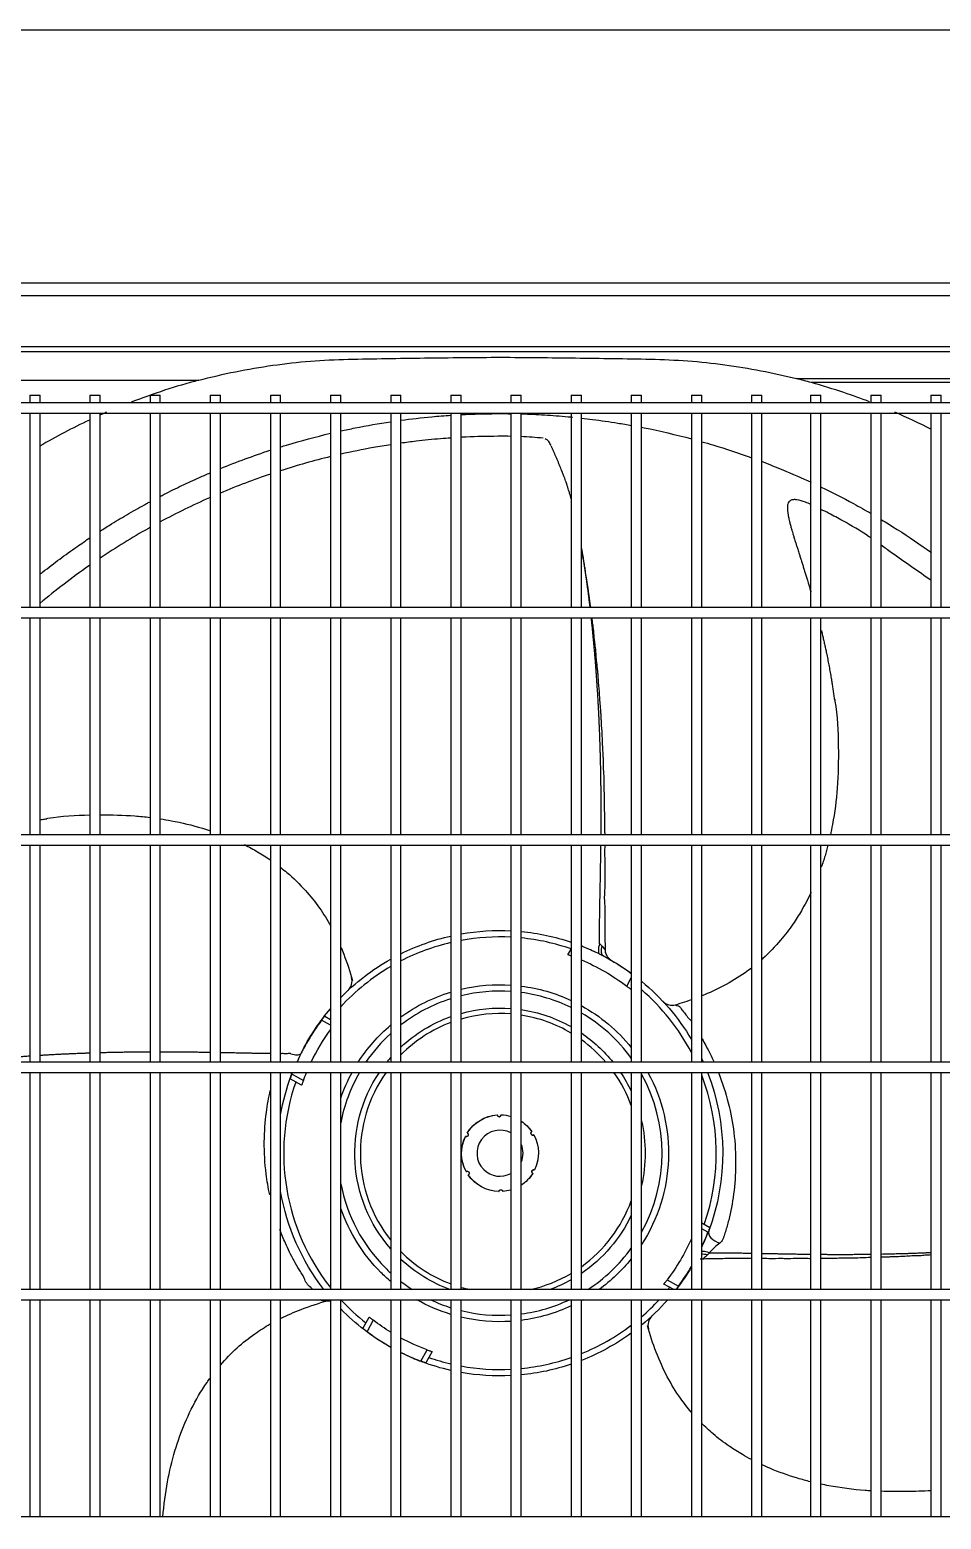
# Model space of a CAD drawing. Header units: millimetres. Extents: x 0 to 504600, y 0 to 118800.
# Drawn here: x 436318 to 436674, y 47617 to 48198 of the extents above; entities that cross this region are included whole.
import ezdxf

# ---------------------------------------------------------------- set-up
doc = ezdxf.new("R2010")
doc.units = ezdxf.units.MM
doc.header["$LTSCALE"] = 200
doc.layers.add('LG-AIRCON', color=240, linetype='Continuous')

# ---------------------------------------------------------------- blocks, each defined once
blk = doc.blocks.new('UXB+UXB')
at = {"layer": 'LG-AIRCON', "color": 0}
for p, q in [((-580.02, 760), (579.55, 760)), ((579.55, 755), (-580.02, 755)), ((-525.12, 735.21), (526.45, 735.21)), ((524.93, 733.09), (-523.59, 733.09)), ((105.92, 721.97), (189.63, 721.97)), ((423.12, 722.61), (520.59, 722.61)), ((123.65, 716.17), (127.65, 716.17)), ((123.65, 716.17), (123.65, 713.17)), ((127.65, 713.17), (127.65, 716.17)), ((147.15, 716.17), (147.15, 713.17)), ((147.15, 716.17), (151.15, 716.17)), ((151.15, 713.17), (151.15, 716.17)), ((170.64, 716.17), (170.64, 713.17)), ((170.64, 716.17), (174.64, 716.17)), ((174.64, 713.17), (174.64, 716.17)), ((194.14, 716.17), (194.14, 713.17)), ((194.14, 716.17), (198.14, 716.17)), ((198.14, 713.17), (198.14, 716.17)), ((217.63, 716.17), (221.63, 716.17)), ((217.63, 716.17), (217.63, 713.17)), ((221.63, 713.17), (221.63, 716.17)), ((241.13, 716.17), (245.13, 716.17)), ((241.13, 716.17), (241.13, 713.17)), ((245.13, 713.17), (245.13, 716.17)), ((264.63, 716.17), (268.63, 716.17)), ((264.63, 716.17), (264.63, 713.17)), ((268.63, 713.17), (268.63, 716.17)), ((288.12, 716.17), (288.12, 713.17)), ((288.12, 716.17), (292.12, 716.17)), ((292.12, 713.17), (292.12, 716.17)), ((311.62, 716.17), (311.62, 713.17)), ((311.62, 716.17), (315.62, 716.17)), ((315.62, 713.17), (315.62, 716.17)), ((335.12, 716.17), (339.12, 716.17)), ((335.12, 716.17), (335.12, 713.17)), ((339.12, 713.17), (339.12, 716.17)), ((358.61, 716.17), (358.61, 713.17)), ((358.61, 716.17), (362.61, 716.17)), ((362.61, 713.17), (362.61, 716.17)), ((382.11, 716.17), (386.11, 716.17)), ((382.11, 716.17), (382.11, 713.17)), ((386.11, 713.17), (386.11, 716.17)), ((405.61, 716.17), (405.61, 713.17)), ((405.61, 716.17), (409.6, 716.17)), ((409.6, 713.17), (409.6, 716.17)), ((428.67, 716.17), (432.67, 716.17)), ((428.67, 716.17), (428.67, 713.17)), ((520.59, 721.06), (428.96, 721.06)), ((432.67, 713.17), (432.67, 716.17)), ((452.17, 716.17), (452.17, 713.17)), ((452.17, 716.17), (456.17, 716.17)), ((456.17, 713.17), (456.17, 716.17)), ((475.66, 716.17), (479.66, 716.17)), ((475.66, 716.17), (475.66, 713.17)), ((479.66, 713.17), (479.66, 716.17)), ((527.73, 713.17), (-526.82, 713.17)), ((-526.82, 709.17), (527.73, 709.17)), ((123.65, 709.17), (123.65, 633.18)), ((127.65, 633.18), (127.65, 709.17)), ((147.15, 709.17), (147.15, 633.18)), ((151.15, 633.18), (151.15, 709.17)), ((170.64, 709.17), (170.64, 633.18)), ((174.64, 633.18), (174.64, 709.17)), ((194.14, 709.17), (194.14, 633.18)), ((198.14, 633.18), (198.14, 709.17)), ((217.63, 709.17), (217.63, 633.18)), ((221.63, 633.18), (221.63, 709.17)), ((241.13, 709.17), (241.13, 633.18)), ((245.13, 633.18), (245.13, 709.17)), ((264.63, 709.17), (264.63, 633.18)), ((268.63, 633.18), (268.63, 709.17)), ((288.12, 709.17), (288.12, 633.18)), ((292.12, 633.18), (292.12, 709.17)), ((311.62, 709.17), (311.62, 633.18)), ((315.62, 633.18), (315.62, 709.17)), ((335.12, 709.17), (335.12, 633.18)), ((339.12, 633.18), (339.12, 709.17)), ((358.61, 709.17), (358.61, 633.18)), ((362.61, 633.18), (362.61, 709.17)), ((382.11, 709.17), (382.11, 633.18)), ((386.11, 633.18), (386.11, 709.17)), ((405.61, 709.17), (405.61, 633.18)), ((409.6, 633.18), (409.6, 709.17)), ((428.67, 709.17), (428.67, 633.18)), ((432.67, 633.18), (432.67, 709.17)), ((452.17, 709.17), (452.17, 633.18)), ((456.17, 633.18), (456.17, 709.17)), ((475.66, 709.17), (475.66, 633.18)), ((479.66, 633.18), (479.66, 709.17)), ((339.18, 671.75), (339.12, 671.88)), ((339.18, 671.75), (339.12, 671.75)), ((590.91, 633.18), (-591.81, 633.18)), ((-591.81, 629.18), (590.91, 629.18)), ((123.65, 629.18), (123.65, 544.39)), ((127.65, 544.39), (127.65, 629.18)), ((147.15, 629.18), (147.15, 544.39)), ((151.15, 544.39), (151.15, 629.18)), ((170.64, 629.18), (170.64, 544.39)), ((174.64, 544.39), (174.64, 629.18)), ((194.14, 629.18), (194.14, 544.39)), ((198.14, 544.39), (198.14, 629.18)), ((217.63, 629.18), (217.63, 544.39)), ((221.63, 544.39), (221.63, 629.18)), ((241.13, 629.18), (241.13, 544.39)), ((245.13, 544.39), (245.13, 629.18)), ((264.63, 629.18), (264.63, 544.39)), ((268.63, 544.39), (268.63, 629.18)), ((288.12, 629.18), (288.12, 544.39)), ((292.12, 544.39), (292.12, 629.18)), ((311.62, 629.18), (311.62, 544.39)), ((315.62, 544.39), (315.62, 629.18)), ((335.12, 629.18), (335.12, 544.39)), ((339.12, 544.39), (339.12, 629.18)), ((358.61, 629.18), (358.61, 544.39)), ((362.61, 544.39), (362.61, 629.18)), ((382.11, 629.18), (382.11, 544.39)), ((386.11, 544.39), (386.11, 629.18)), ((405.61, 629.18), (405.61, 544.39)), ((409.6, 544.39), (409.6, 629.18)), ((428.67, 629.18), (428.67, 544.39)), ((432.67, 544.39), (432.67, 629.18)), ((452.17, 629.18), (452.17, 544.39)), ((456.17, 544.39), (456.17, 629.18)), ((475.66, 629.18), (475.66, 544.39)), ((479.66, 544.39), (479.66, 629.18)), ((590.91, 544.4), (-591.81, 544.4)), ((-591.81, 540.4), (590.91, 540.4)), ((123.65, 540.39), (123.65, 455.61)), ((127.65, 455.61), (127.65, 540.39)), ((147.15, 540.39), (147.15, 455.61)), ((151.15, 455.61), (151.15, 540.39)), ((170.64, 540.39), (170.64, 455.61)), ((174.64, 455.61), (174.64, 540.39)), ((194.14, 540.39), (194.14, 455.61)), ((198.14, 455.61), (198.14, 540.39)), ((217.63, 540.39), (217.63, 455.61)), ((221.63, 455.61), (221.63, 540.39)), ((241.13, 540.39), (241.13, 455.61)), ((245.13, 455.61), (245.13, 540.39)), ((264.63, 540.39), (264.63, 455.61)), ((268.63, 455.61), (268.63, 540.39)), ((288.12, 540.39), (288.12, 455.61)), ((292.12, 455.61), (292.12, 540.39)), ((311.62, 540.39), (311.62, 455.61)), ((315.62, 455.61), (315.62, 540.39)), ((335.12, 540.39), (335.12, 455.61)), ((339.12, 455.61), (339.12, 540.39)), ((358.61, 540.39), (358.61, 455.61)), ((362.61, 455.61), (362.61, 540.39)), ((382.11, 540.39), (382.11, 455.61)), ((386.11, 455.61), (386.11, 540.39)), ((405.61, 540.39), (405.61, 455.61)), ((409.6, 455.61), (409.6, 540.39)), ((428.67, 540.39), (428.67, 455.61)), ((432.67, 455.61), (432.67, 540.39)), ((452.17, 540.39), (452.17, 455.61)), ((456.17, 455.61), (456.17, 540.39)), ((475.66, 540.39), (475.66, 455.61)), ((479.66, 455.61), (479.66, 540.39)), ((217.58, 504.29), (217.63, 504.34)), ((333.87, 497.54), (335.12, 499.81)), ((247.97, 483.65), (248.17, 483.83)), ((356.81, 485.32), (358.61, 488.6)), ((358.61, 484.44), (358.41, 484.07)), ((370.99, 479.32), (371.1, 479.21)), ((241.13, 470.05), (237.63, 471.97)), ((238.85, 473.58), (241.13, 472.33)), ((217.63, 464.77), (217.61, 464.78)), ((217.63, 464.77), (217.61, 464.78)), ((590.91, 455.61), (-591.81, 455.61)), ((-591.81, 451.61), (590.91, 451.61)), ((123.65, 451.61), (123.65, 366.83)), ((127.65, 366.83), (127.65, 451.61)), ((147.15, 451.61), (147.15, 366.83)), ((151.15, 366.83), (151.15, 451.61)), ((170.64, 451.61), (170.64, 366.83)), ((174.64, 366.83), (174.64, 451.61)), ((194.14, 451.61), (194.14, 366.83)), ((198.14, 366.83), (198.14, 451.61)), ((217.63, 451.61), (217.63, 366.83)), ((221.63, 366.83), (221.63, 451.61)), ((229.84, 446.6), (225.39, 449.04)), ((226.09, 450.94), (230.52, 448.5)), ((241.13, 451.61), (241.13, 366.83)), ((245.13, 366.83), (245.13, 451.61)), ((264.63, 451.61), (264.63, 366.83)), ((268.63, 366.83), (268.63, 451.61)), ((288.12, 451.61), (288.12, 366.83)), ((292.12, 366.83), (292.12, 451.61)), ((311.62, 451.61), (311.62, 366.83)), ((315.62, 366.83), (315.62, 451.61)), ((335.12, 451.61), (335.12, 366.83)), ((339.12, 366.83), (339.12, 451.61)), ((358.61, 451.61), (358.61, 366.83)), ((362.61, 366.83), (362.61, 451.61)), ((382.11, 451.61), (382.11, 366.83)), ((386.11, 366.83), (386.11, 451.61)), ((405.61, 451.61), (405.61, 366.83)), ((409.6, 366.83), (409.6, 451.61)), ((428.67, 451.61), (428.67, 366.83)), ((432.67, 366.83), (432.67, 451.61)), ((452.17, 451.61), (452.17, 366.83)), ((456.17, 366.83), (456.17, 451.61)), ((475.66, 451.61), (475.66, 366.83)), ((479.66, 366.83), (479.66, 451.61)), ((405.56, 400.07), (405.61, 400.06)), ((405.56, 400.07), (405.61, 400.06)), ((386.11, 392.8), (389.26, 391.07)), ((388.56, 389.17), (386.11, 390.52)), ((590.91, 366.82), (-591.81, 366.82)), ((375.24, 366.82), (371.34, 368.96)), ((372.59, 370.56), (377.02, 368.13)), ((-591.81, 362.83), (590.91, 362.83)), ((123.65, 362.83), (123.65, 278.04)), ((127.65, 278.04), (127.65, 362.83)), ((147.15, 362.83), (147.15, 278.04)), ((151.15, 278.04), (151.15, 362.83)), ((170.64, 362.83), (170.64, 278.04)), ((174.64, 278.04), (174.64, 362.83)), ((194.14, 362.83), (194.14, 278.04)), ((198.14, 278.04), (198.14, 362.83)), ((217.63, 362.83), (217.63, 278.04)), ((221.63, 278.04), (221.63, 362.83)), ((241.13, 362.83), (241.13, 278.04)), ((245.13, 278.04), (245.13, 362.83)), ((264.63, 362.83), (264.63, 278.04)), ((268.63, 278.04), (268.63, 362.83)), ((288.12, 362.83), (288.12, 278.04)), ((292.12, 278.04), (292.12, 362.83)), ((311.62, 362.83), (311.62, 278.04)), ((315.62, 278.04), (315.62, 362.83)), ((335.12, 362.83), (335.12, 278.04)), ((339.12, 278.04), (339.12, 362.83)), ((358.61, 362.83), (358.61, 278.04)), ((362.61, 278.04), (362.61, 362.83)), ((382.11, 362.83), (382.11, 278.04)), ((386.11, 278.04), (386.11, 362.83)), ((405.61, 362.83), (405.61, 278.04)), ((409.6, 278.04), (409.6, 362.83)), ((428.67, 362.83), (428.67, 278.04)), ((432.67, 278.04), (432.67, 362.83)), ((452.17, 362.83), (452.17, 278.04)), ((456.17, 278.04), (456.17, 362.83)), ((475.66, 362.83), (475.66, 278.04)), ((479.66, 278.04), (479.66, 362.83)), ((253.79, 351.58), (256.24, 356.03)), ((366.68, 356.46), (366.48, 356.28)), ((257.83, 354.79), (255.4, 350.36)), ((263.63, 344.84), (263.63, 344.84)), ((276.44, 338.81), (278.87, 343.25)), ((280.78, 342.57), (278.34, 338.12)), ((590.91, 278.04), (-591.81, 278.04))]:
    blk.add_line(p, q, dxfattribs=at)
at = {"layer": 'LG-AIRCON', "color": 0, "extrusion": (0, 0, -1)}
for centre, radius, start, end in [((-307.32, 420.05), 86.99, 79.93512, 92.82981), ((-307.32, 420.05), 86.99, 95.47184, 108.63293), ((-307.32, 420.05), 86.99, 63.58625, 77.2478), ((-307.32, 420.05), 86.99, 44.35866, 60.60537), ((-307.32, 420.05), 81.91, 112.83945, 127.17333), ((-307.32, 420.05), 86.99, 117.66968, 126.1312), ((-307.32, 420.05), 65.82, 53.98875, 73.03499), ((-307.32, 420.05), 65.82, 76.64626, 93.74063), ((-307.32, 420.05), 65.82, 97.23938, 114.97501), ((-307.32, 420.05), 86.99, 129.46512, 149.28759), ((-307.32, 420.05), 56.71, 74.45248, 94.3425), ((-307.32, 420.05), 65.82, 118.87875, 141.1875), ((-307.32, 420.05), 86.99, 27.66968, 40.45185), ((-307.32, 420.05), 56.71, 46.96874, 70.21123), ((-307.32, 420.05), 56.71, 98.40937, 119.34001), ((-307.32, 420.05), 81.91, 25.7297, 36.08409), ((-307.32, 420.05), 65.82, 32.6925, 49.55627), ((-307.32, 420.05), 56.71, 124.09311, 141.17063), ((-307.32, 420.05), 56.71, 38.82373, 41.15812), ((-307.32, 420.05), 86.99, 154.91954, 155.87266), ((-307.32, 420.05), 86.99, 9.90501, 20.43568), ((-307.32, 420.05), 81.91, 20.32667, 22.66231), ((-307.32, 420.05), 65.82, 19.10813, 28.64812), ((-307.32, 420.05), 56.71, 318.83062, 33.80626), ((-307.32, 420.05), 56.71, 146.18814, 154.73251), ((-307.32, 420.05), 65.82, 151.34625, 212.85562), ((-307.32, 420.05), 86.99, 158.72809, 200.43568), ((-307.32, 420.05), 15, 31.51491, 85.78509), ((-307.32, 420.05), 15, 31.61509, 85.88491), ((-307, 435.05), 0.75, 180.18254, 357.31746), ((-307.32, 420.05), 15, 91.51491, 106.64696), ((-307.32, 420.05), 15, 91.61509, 106.64706), ((-307.32, 420.05), 15, 123.58173, 145.88491), ((-307.32, 420.05), 15, 123.58183, 145.78509), ((-307.32, 420.05), 56.71, 167.13001, 192.85877), ((-307.32, 420.05), 15, 331.61509, 25.88491), ((-307.32, 420.05), 15, 331.51491, 25.78509), ((-294.18, 427.27), 0.75, 120.18254, 297.31746), ((-320.15, 427.83), 0.75, 240.18254, 57.31746), ((-307.32, 420.05), 15, 151.51491, 205.78634), ((-307.32, 420.05), 15, 151.61509, 205.88491), ((-294.5, 412.27), 0.75, 60.18254, 237.31746), ((-320.47, 412.84), 0.75, 300.18254, 117.31746), ((-307.32, 420.05), 15, 271.61509, 325.88491), ((-307.32, 420.05), 15, 271.51491, 325.78509), ((-307.32, 420.05), 15, 211.51366, 236.41838), ((-307.32, 420.05), 15, 211.61509, 236.41897), ((-307.32, 420.05), 86.99, 322.27188, 350.09418), ((-307.65, 405.06), 0.75, 0.18254, 177.31746), ((-307.32, 420.05), 15, 253.35364, 265.88491), ((-307.32, 420.05), 15, 253.35358, 265.78509), ((-307.32, 420.05), 65.82, 315, 340.88062), ((-307.32, 420.05), 56.71, 205.25623, 235.89559), ((-307.32, 420.05), 81.91, 204.06875, 217.17333), ((-307.32, 420.05), 56.71, 290.18249, 313.02), ((-307.32, 420.05), 65.82, 218.80125, 233.96064), ((-307.32, 420.05), 65.82, 310.43252, 315), ((-307.32, 420.05), 86.99, 210.71391, 217.72834), ((-307.32, 420.05), 56.71, 240.64874, 249.8006), ((-307.32, 420.05), 65.82, 286.95376, 299.59877), ((-307.32, 420.05), 65.82, 240.38439, 241.11), ((-307.32, 420.05), 86.99, 221.13985, 230.53638), ((-307.32, 420.05), 86.99, 299.39613, 315.64156), ((-307.32, 420.05), 65.82, 266.24812, 283.34249), ((-307.32, 420.05), 65.82, 245.01374, 262.74937), ((-307.32, 420.05), 81.91, 301.41835, 307.17333), ((-307.32, 420.05), 86.99, 233.87028, 248.56385), ((-307.32, 420.05), 81.91, 290.32667, 298.19378), ((-307.32, 420.05), 86.99, 282.75138, 290.43568), ((-307.32, 420.05), 86.99, 251.36625, 264.52735), ((-307.32, 420.05), 86.99, 267.16809, 280.06277)]:
    blk.add_arc(centre, radius, start, end, dxfattribs=at)
at = {"layer": 'LG-AIRCON', "color": 0}
for radius, start, end in [(84.49, 103.13588, 117.25912), (84.49, 87.08544, 100.36532), (84.49, 70.78677, 84.36585), (86.91, 53.83339, 68.54289), (84.49, 120.3544, 137.40223), (63.32, 86.11312, 103.89375), (84.49, 27.72679, 49.12553), (63.32, 107.65127, 127.67063), (63.32, 63.9675, 82.47376), (86.91, 143.31487, 155.84964), (54.55, 85.48312, 106.18313), (54.55, 59.37189, 81.25313), (63.32, 35.90999, 59.86686), (63.32, 132.40126, 145.83937), (54.55, 110.61001, 135.19125), (54.55, 40.68563, 54.35438), (63.32, 150.10875, 169.16625), (54.55, 144.65248, 218.48623), (54.55, 19.90686, 35.3531), (63.32, 330.82313, 29.17689), (84.49, 340.78677, 21.17051), (84.49, 160.78677, 218.42006), (9, 61.48676, 225), (9, 337.20187, 22.7981), (9, 225, 298.51303), (63.32, 190.83377, 225), (54.55, 305.64563, 340.09311), (86.91, 335.02664, 339.18513), (54.55, 225, 249.39002), (63.32, 302.79377, 324.09003), (63.32, 225, 227.59876), (54.55, 282.62815, 300.62816), (86.91, 323.31487, 329.3716), (63.32, 232.32939, 237.20065), (54.55, 253.81688, 257.36624), (84.49, 320.94744, 321.71323), (84.49, 222.63685, 231.71323), (63.32, 244.65376, 252.34875), (63.32, 277.52626, 295.34065), (84.49, 310.87369, 317.36236), (63.32, 256.10627, 273.8869), (86.91, 233.31487, 240.576), (84.49, 292.10364, 307.37722), (86.91, 243.56038, 249.18513), (84.49, 250.78677, 256.86538), (84.49, 275.63541, 289.20454), (84.49, 259.63596, 272.91583)]:
    blk.add_arc((307.32, 420.05), radius, start, end, dxfattribs=at)
at = {"layer": 'LG-AIRCON', "color": 0, "extrusion": (5.89787e-06, 5.50525e-06, 1)}
blk.add_arc((244.55, 487.29, -0.01), 5, 313.08767, 16.4735, dxfattribs=at)
at = {"layer": 'LG-AIRCON', "color": 0, "extrusion": (5.03151e-06, -5.39034e-06, 1)}
blk.add_arc((374.56, 482.83, -0.02), 5, 223.08771, 286.46768, dxfattribs=at)
at = {"layer": 'LG-AIRCON', "color": 0, "extrusion": (-5.25028e-06, 5.62471e-06, 1)}
blk.add_arc((240.09, 357.28, 0.02), 5, 77.96941, 106.47246, dxfattribs=at)
at = {"layer": 'LG-AIRCON', "color": 0, "extrusion": (-6.04419e-06, -5.64183e-06, 1)}
blk.add_arc((370.1, 352.82, 0.02), 5, 133.08766, 196.47337, dxfattribs=at)
at = {"layer": 'LG-AIRCON', "color": 0}
for centre, major_axis, ratio, start_param, end_param in [((350.04, 501.52), (2.32, 4.43), 0.512974, 1.938544, 3.141593), ((221.13, 452.17), (4.68, -1.75), 0.588101, 0, 0.392495), ((393.52, 387.94), (-4.68, 1.75), 0.588101, 0, 1.726902), ((388.79, 377.34), (4.43, -2.32), 0.512974, 1.938544, 2.458256)]:
    blk.add_ellipse(centre, major_axis=major_axis, ratio=ratio, start_param=start_param, end_param=end_param, dxfattribs=at)
for points, knots in [([(189.63, 721.97), (199.19, 724.49), (208.84, 726.44), (223.45, 728.5), (228.34, 729.04), (238.16, 729.84), (243.1, 730.07), (253.01, 730.32), (257.97, 730.38), (267.9, 730.54), (272.86, 730.61), (287.75, 730.81), (297.68, 730.9), (307.62, 730.97)], [0, 0, 0, 0, 0.25, 0.25, 0.375, 0.375, 0.5, 0.5, 0.625, 0.625, 0.75, 0.75, 1, 1, 1, 1]), ([(307.62, 730.97), (317.37, 730.9), (327.12, 730.81), (346.62, 730.56), (356.37, 730.43), (370.98, 730.1), (375.86, 729.91), (385.55, 729.18), (390.35, 728.67), (404.61, 726.75), (413.95, 724.93), (423.12, 722.61)], [0, 0, 0, 0, 0.25, 0.25, 0.5, 0.5, 0.625, 0.625, 0.75, 0.75, 1, 1, 1, 1]), ([(245.08, 702.17), (246.96, 702.58), (253.43, 703.94), (259.94, 705.08), (264.58, 705.77)], [0, 0, 0, 0, 0.290991, 1, 1, 1, 1]), ([(268.58, 706.34), (272.61, 706.89), (279.11, 707.63), (285.64, 708.16), (288.1, 708.32)], [0, 0, 0, 0, 0.622175, 1, 1, 1, 1]), ([(292.1, 708.56), (292.89, 708.6), (297.96, 708.84), (303.03, 708.9), (307.32, 708.96)], [0, 0, 0, 0, 0.15493, 1, 1, 1, 1]), ([(315.63, 708.84), (315.7, 708.84), (318.72, 708.75), (324.82, 708.47), (331.43, 707.97), (335.09, 707.62), (335.67, 707.56)], [0, 0, 0, 0, 0.009862, 0.452008, 0.912782, 1, 1, 1, 1]), ([(339.13, 707.2), (340.59, 707.04), (345.35, 706.47), (351.86, 705.54), (356.9, 704.67), (358.65, 704.36)], [0, 0, 0, 0, 0.222526, 0.729479, 1, 1, 1, 1]), ([(221.61, 695.94), (222.39, 696.18), (228.82, 698.15), (235.31, 699.89), (241.06, 701.25)], [0, 0, 0, 0, 0.122391, 1, 1, 1, 1]), ([(288.11, 699.42), (286.77, 699.33), (282.24, 698.98), (275.74, 698.33), (270.59, 697.67), (268.62, 697.4)], [0, 0, 0, 0, 0.205527, 0.696848, 1, 1, 1, 1]), ([(311.61, 700.06), (309.9, 700.09), (304.03, 700.09), (297.55, 699.95), (292.77, 699.7), (292.12, 699.67)], [0, 0, 0, 0, 0.25942, 0.898801, 1, 1, 1, 1]), ([(327.3, 696.45), (327.13, 696.77), (326.76, 697.41), (326.36, 698.16), (325.81, 698.65), (325.3, 698.98), (325.02, 699.12)], [0, 0, 0, 0, 0.181976, 0.413188, 0.708779, 1, 1, 1, 1]), ([(362.62, 703.61), (362.95, 703.55), (369.52, 702.25), (376.04, 700.73), (382.19, 699.08)], [0, 0, 0, 0, 0.049766, 1, 1, 1, 1]), ([(264.62, 696.81), (262.38, 696.46), (255.89, 695.38), (249.39, 694.06), (245.13, 693.09)], [0, 0, 0, 0, 0.345093, 1, 1, 1, 1]), ([(335.11, 675.7), (335.02, 676.04), (334.83, 676.74), (334.55, 677.69), (334.27, 678.64), (333.97, 679.62), (333.66, 680.58), (333.38, 681.42), (333.11, 682.24), (332.78, 683.17), (332.45, 684.09), (332.16, 684.88), (331.86, 685.66), (331.56, 686.42), (331.22, 687.29), (330.92, 688.03), (330.62, 688.75), (330.37, 689.36), (330.11, 689.97), (329.82, 690.64), (329.54, 691.31), (329.26, 691.96), (329.03, 692.48), (328.79, 693.03), (328.59, 693.49), (328.36, 694.03), (328.18, 694.44), (327.98, 694.91), (327.79, 695.32), (327.64, 695.67), (327.48, 696.05), (327.41, 696.2), (327.39, 696.25)], [0, 0, 0, 0, 0.039009, 0.083366, 0.112937, 0.157294, 0.201651, 0.231222, 0.260794, 0.305151, 0.349508, 0.379079, 0.40865, 0.453007, 0.482579, 0.526936, 0.556507, 0.586078, 0.61565, 0.645221, 0.689578, 0.71915, 0.748721, 0.778292, 0.807864, 0.837435, 0.867006, 0.896578, 0.926149, 0.95572, 0.985292, 1, 1, 1, 1]), ([(386.17, 697.98), (387.62, 697.57), (394.2, 695.64), (400.7, 693.49), (405.72, 691.67)], [0, 0, 0, 0, 0.22069, 1, 1, 1, 1]), ([(409.71, 690.19), (412.43, 689.16), (418.85, 686.61), (425.18, 683.83), (428.81, 682.15)], [0, 0, 0, 0, 0.42049, 1, 1, 1, 1]), ([(174.57, 676.62), (175.09, 676.89), (177.9, 678.33), (183, 680.85), (189, 683.62), (192.7, 685.23), (194.09, 685.82)], [0, 0, 0, 0, 0.082272, 0.438667, 0.790874, 1, 1, 1, 1]), ([(194.14, 676.2), (194.02, 676.15), (187.49, 673.26), (180.97, 670.07), (174.61, 666.65)], [0, 0, 0, 0, 0.017477, 1, 1, 1, 1]), ([(428.69, 673.47), (428.01, 673.78), (426.27, 674.54), (423.97, 675.29), (421.95, 675.38), (421.03, 675.14), (420.46, 674.78), (420.02, 674.33), (419.83, 673.93), (419.76, 673.62)], [0, 0, 0, 0, 0.219395, 0.55496, 0.6933, 0.812497, 0.863417, 0.908725, 1, 1, 1, 1]), ([(432.82, 680.25), (437.06, 678.2), (443.62, 674.84), (450.04, 671.23), (452.33, 669.9)], [0, 0, 0, 0, 0.640117, 1, 1, 1, 1]), ([(151.04, 663), (152.54, 663.96), (156.3, 666.33), (162.36, 669.96), (167.41, 672.8), (170.17, 674.3), (170.63, 674.54)], [0, 0, 0, 0, 0.235493, 0.585637, 0.931817, 1, 1, 1, 1]), ([(419.8, 673.75), (419.75, 673.6), (419.69, 673.35), (419.64, 673.05), (419.59, 672.59), (419.58, 672.23), (419.59, 671.79), (419.62, 671.27), (419.66, 670.82), (419.74, 670.22), (419.82, 669.7), (419.93, 669.07), (420.05, 668.47), (420.21, 667.7), (420.4, 666.91), (420.6, 666.1), (420.79, 665.38), (420.99, 664.64), (421.24, 663.76), (421.5, 662.85), (421.81, 661.78), (422.1, 660.83), (422.39, 659.86), (422.7, 658.87), (423.06, 657.72), (423.43, 656.54), (423.76, 655.49), (424.1, 654.43), (424.49, 653.21), (424.89, 651.94), (425.28, 650.71), (425.68, 649.43), (426.09, 648.13), (426.51, 646.81), (426.92, 645.47), (427.34, 644.1), (427.76, 642.73), (428.18, 641.34), (428.53, 640.16), (428.72, 639.5), (428.77, 639.36)], [0, 0, 0, 0, 0.033229, 0.055763, 0.078298, 0.100832, 0.123366, 0.145901, 0.168435, 0.19097, 0.213504, 0.236039, 0.258573, 0.281107, 0.314909, 0.337443, 0.359978, 0.382512, 0.405047, 0.438848, 0.461383, 0.495184, 0.517719, 0.540253, 0.574055, 0.607857, 0.630391, 0.652925, 0.686727, 0.720529, 0.743063, 0.776865, 0.810667, 0.833201, 0.867003, 0.900804, 0.923339, 0.95714, 0.990942, 1, 1, 1, 1]), ([(452.19, 660.39), (451.89, 660.59), (448.34, 663), (442.87, 666.27), (436.55, 669.59), (433.7, 671.04), (432.7, 671.54)], [0, 0, 0, 0, 0.048306, 0.574929, 0.852045, 1, 1, 1, 1]), ([(170.64, 664.47), (170.42, 664.35), (163.84, 660.66), (157.31, 656.65), (151.09, 652.47)], [0, 0, 0, 0, 0.033617, 1, 1, 1, 1]), ([(456.34, 667.52), (457.26, 666.97), (462.79, 663.6), (469.3, 659.32), (474.78, 655.43), (475.85, 654.66)], [0, 0, 0, 0, 0.137607, 0.830509, 1, 1, 1, 1]), ([(127.54, 646.14), (127.94, 646.46), (130.51, 648.5), (135.3, 652.16), (141.46, 656.59), (145.43, 659.3), (147.14, 660.44)], [0, 0, 0, 0, 0.062992, 0.40604, 0.74536, 1, 1, 1, 1]), ([(475.74, 643.72), (470.68, 647.38), (464.07, 651.81), (457.56, 656.57), (456.2, 657.55)], [0, 0, 0, 0, 0.792341, 1, 1, 1, 1]), ([(342.54, 633.18), (342.51, 633.48), (342.4, 634.39), (342.25, 635.59), (342.07, 637.11), (341.9, 638.48), (341.7, 640), (341.52, 641.37), (341.34, 642.72), (341.14, 644.2), (340.95, 645.51), (340.74, 646.97), (340.57, 648.13), (340.35, 649.58), (340.15, 650.87), (339.93, 652.31), (339.72, 653.6), (339.5, 654.89), (339.3, 656.09), (339.17, 656.85), (339.11, 657.18)], [0, 0, 0, 0, 0.03653, 0.110211, 0.147051, 0.220732, 0.275993, 0.331254, 0.386515, 0.441776, 0.515457, 0.552298, 0.625979, 0.66282, 0.736501, 0.791762, 0.847023, 0.902283, 0.957544, 1, 1, 1, 1]), ([(342.8, 633.17), (342.78, 633.36), (342.57, 634.96), (342.17, 636.99), (341.9, 639.62), (341.57, 642.12), (341.11, 644.76), (340.76, 646.99), (340.5, 648.84), (340.24, 650.52), (339.76, 652.54), (339.42, 654.66), (339.2, 656.12), (339.12, 656.64), (339.12, 656.67)], [0, 0, 0, 0, 0.022704, 0.188294, 0.255944, 0.328946, 0.48653, 0.631631, 0.688105, 0.734898, 0.828723, 0.938324, 0.99671, 1, 1, 1, 1]), ([(147.14, 649.76), (146.98, 649.65), (140.34, 645.01), (133.8, 640.02), (127.57, 634.81)], [0, 0, 0, 0, 0.02383, 1, 1, 1, 1]), ([(346.8, 544.41), (346.8, 544.8), (346.8, 545.51), (346.81, 546.71), (346.82, 548), (346.83, 549.46), (346.84, 550.92), (346.84, 552.39), (346.84, 553.87), (346.83, 555.2), (346.83, 556.72), (346.83, 558.07), (346.82, 559.75), (346.8, 561.08), (346.79, 562.72), (346.77, 564.04), (346.75, 565.68), (346.73, 566.99), (346.7, 568.64), (346.68, 569.96), (346.64, 571.63), (346.61, 572.98), (346.57, 574.68), (346.53, 576.19), (346.48, 577.85), (346.43, 579.32), (346.38, 580.8), (346.33, 582.43), (346.27, 583.91), (346.21, 585.55), (346.14, 587.03), (346.07, 588.69), (346, 590.2), (345.93, 591.7), (345.84, 593.36), (345.77, 594.82), (345.68, 596.44), (345.59, 597.89), (345.5, 599.51), (345.4, 601.11), (345.3, 602.57), (345.19, 604.19), (345.09, 605.66), (344.97, 607.3), (344.87, 608.77), (344.76, 610.21), (344.63, 611.8), (344.5, 613.38), (344.37, 614.95), (344.23, 616.53), (344.11, 617.94), (343.97, 619.51), (343.83, 620.93), (343.68, 622.51), (343.54, 623.94), (343.4, 625.37), (343.24, 626.92), (343.1, 628.19), (343.01, 628.99), (342.99, 629.18)], [0, 0, 0, 0, 0.013718, 0.025238, 0.042517, 0.059796, 0.077075, 0.094355, 0.111634, 0.128913, 0.140433, 0.163472, 0.174991, 0.19803, 0.20955, 0.232588, 0.244108, 0.267147, 0.278666, 0.301705, 0.313225, 0.336264, 0.347783, 0.370822, 0.388101, 0.405381, 0.42266, 0.439939, 0.462978, 0.474498, 0.497537, 0.514816, 0.532095, 0.549374, 0.566653, 0.589692, 0.601212, 0.624251, 0.64153, 0.658809, 0.681848, 0.693368, 0.716407, 0.733686, 0.750965, 0.768244, 0.785524, 0.808563, 0.825842, 0.843121, 0.86616, 0.877679, 0.900718, 0.917998, 0.935277, 0.952556, 0.969835, 0.992874, 1, 1, 1, 1]), ([(348.36, 544.49), (348.34, 545.05), (348.29, 546.64), (348.32, 548.29), (348.34, 549.92), (348.33, 550.75), (348.24, 552.28), (348.16, 554.06), (348.2, 556.23), (348.21, 558.75), (348.07, 561.62), (347.97, 563.91), (347.98, 565.72), (347.98, 566.95), (347.93, 568.15), (347.79, 569.83), (347.74, 571.76), (347.72, 573.97), (347.63, 576.36), (347.42, 578.89), (347.32, 581.04), (347.29, 582.76), (347.26, 584.34), (347.03, 586.4), (346.93, 588.63), (346.86, 590.77), (346.7, 593.09), (346.45, 595.54), (346.3, 597.67), (346.23, 599.42), (346.15, 601.04), (345.87, 603.15), (345.72, 605.47), (345.59, 607.65), (345.36, 609.95), (345.07, 612.34), (344.88, 614.47), (344.76, 616.27), (344.6, 617.98), (344.24, 620.15), (344.05, 622.71), (343.82, 624.98), (343.55, 627.05), (343.36, 628.37), (343.25, 629.2)], [0, 0, 0, 0, 0.020993, 0.060732, 0.0678, 0.074162, 0.086897, 0.117658, 0.135798, 0.155524, 0.197696, 0.23796, 0.254024, 0.266902, 0.278583, 0.291499, 0.323077, 0.341369, 0.36095, 0.402348, 0.440072, 0.454754, 0.466698, 0.490617, 0.521317, 0.539051, 0.558332, 0.59936, 0.637234, 0.652147, 0.664401, 0.689266, 0.720818, 0.739028, 0.758563, 0.799999, 0.837338, 0.851752, 0.864099, 0.891017, 0.924896, 0.944238, 0.965101, 1, 1, 1, 1]), ([(432.86, 624.21), (432.87, 624.15), (433.03, 623.52), (433.32, 622.31), (433.72, 620.58), (434.11, 618.85), (434.49, 617.12), (434.9, 615.2), (435.25, 613.46), (435.63, 611.53), (435.92, 609.98), (436.27, 608.03), (436.58, 606.27), (436.9, 604.3), (437.18, 602.5), (437.44, 600.69), (437.69, 598.86), (437.85, 597.65), (437.93, 597.05)], [0, 0, 0, 0, 0.006903, 0.071665, 0.136426, 0.201188, 0.265949, 0.330711, 0.417059, 0.460233, 0.546582, 0.589756, 0.676105, 0.740866, 0.805628, 0.870389, 0.935151, 1, 1, 1, 1]), ([(437.99, 597.57), (438.05, 597.27), (439.23, 591.14), (439.59, 579.44), (439.41, 563.31), (437.91, 551.8), (436.67, 545.72), (436.37, 544.37)], [0, 0, 0, 0, 0.017033, 0.353101, 0.655124, 0.923021, 1, 1, 1, 1]), ([(127.62, 550.3), (127.91, 550.34), (128.82, 550.46), (129.72, 550.58), (130.33, 550.66)], [0, 0, 0, 0, 0.329472, 1, 1, 1, 1]), ([(129.81, 550.72), (130.1, 550.78), (135.78, 551.88), (141.61, 552.12), (147.14, 552.19)], [0, 0, 0, 0, 0.052096, 1, 1, 1, 1]), ([(151.15, 552.22), (155.66, 552.22), (162.16, 552.08), (168.66, 551.45), (170.66, 551.21)], [0, 0, 0, 0, 0.693143, 1, 1, 1, 1]), ([(174.66, 550.66), (176.09, 550.44), (181.62, 549.5), (188.14, 547.96), (193.16, 546.38), (194.18, 546.04)], [0, 0, 0, 0, 0.217085, 0.84018, 1, 1, 1, 1]), ([(207.47, 540.58), (209.22, 539.7), (212.68, 537.83), (216.01, 535.72), (217.64, 534.6)], [0, 0, 0, 0, 0.500416, 1, 1, 1, 1]), ([(346.21, 501.93), (346.21, 502.09), (346.21, 502.51), (346.21, 503.35), (346.2, 504.27), (346.21, 505.21), (346.2, 506.04), (346.21, 506.86), (346.22, 507.82), (346.22, 508.82), (346.24, 509.93), (346.25, 510.92), (346.26, 511.99), (346.27, 512.98), (346.29, 513.99), (346.31, 515.15), (346.32, 516.17), (346.35, 517.33), (346.37, 518.51), (346.39, 519.71), (346.41, 520.76), (346.43, 521.83), (346.46, 523.06), (346.48, 524.34), (346.51, 525.59), (346.53, 526.85), (346.56, 528.1), (346.58, 529.35), (346.6, 530.59), (346.62, 531.85), (346.65, 533.1), (346.67, 534.35), (346.69, 535.62), (346.71, 537.05), (346.73, 538.34), (346.74, 539.58), (346.75, 540.15), (346.75, 540.4)], [0, 0, 0, 0, 0.014596, 0.03792, 0.072906, 0.09623, 0.119554, 0.142878, 0.166202, 0.201188, 0.224512, 0.259498, 0.282822, 0.306146, 0.341132, 0.364456, 0.399442, 0.422766, 0.457752, 0.492738, 0.516062, 0.539386, 0.574372, 0.609358, 0.632682, 0.667668, 0.702654, 0.725978, 0.760964, 0.79595, 0.819274, 0.85426, 0.889246, 0.91257, 0.959218, 0.982542, 1, 1, 1, 1]), ([(348.59, 498.27), (348.52, 500.22), (348.41, 504.19), (348.38, 508.4), (348.36, 511.26), (348.38, 512.49), (348.36, 513.8), (348.38, 514.88), (348.38, 515.9), (348.31, 517.52), (348.14, 519.36), (348.3, 522.16), (348.45, 526.01), (348.34, 529.11), (348.39, 531.57), (348.43, 532.83), (348.41, 534.65), (348.23, 536.61), (348.34, 538.95), (348.38, 540.07), (348.38, 540.41)], [0, 0, 0, 0, 0.133514, 0.270433, 0.286934, 0.326862, 0.357504, 0.38702, 0.40567, 0.425383, 0.498549, 0.559198, 0.624297, 0.752478, 0.802637, 0.822176, 0.83997, 0.924593, 0.976886, 1, 1, 1, 1]), ([(435.41, 540.37), (435.06, 539), (434.26, 536.1), (433.34, 533.24), (432.82, 531.74)], [0, 0, 0, 0, 0.471851, 1, 1, 1, 1]), ([(221.69, 531.64), (222.5, 531.01), (225.9, 528.25), (231.17, 523.15), (236.83, 516.06), (239.87, 511.19), (241.2, 508.77)], [0, 0, 0, 0, 0.103677, 0.436935, 0.728671, 1, 1, 1, 1]), ([(428.83, 521.93), (427.67, 519.48), (425.47, 515.27), (421.51, 509.03), (416.65, 502.65), (412.36, 498.21), (409.74, 495.86), (409.62, 495.76)], [0, 0, 0, 0, 0.250799, 0.438254, 0.680606, 0.985878, 1, 1, 1, 1]), ([(245.23, 500.39), (245.6, 499.52), (247.3, 495.3), (248.74, 490.98), (249.71, 487.48)], [0, 0, 0, 0, 0.208433, 1, 1, 1, 1]), ([(346.18, 497.86), (345.97, 497.96), (345.77, 498.05), (344.61, 498.59), (343.63, 499.03), (341.8, 499.85), (340.93, 500.23), (339.75, 500.73), (339.43, 500.87), (339.12, 501)], [0, 0, 0, 0, 0.087898, 0.087898, 0.500484, 0.500484, 0.864594, 0.864594, 1, 1, 1, 1]), ([(346.19, 501.8), (345.9, 500.89), (345.75, 500.03), (345.74, 498.65), (345.9, 498.12), (346.18, 497.86)], [0, 0, 0, 0, 0.5, 0.5, 1, 1, 1, 1]), ([(346.21, 501.93), (346.21, 501.93), (346.21, 501.93), (346.52, 501.64), (346.81, 501.34), (347.09, 501.04)], [0, 0, 0, 0, 0.000046, 0.000046, 1, 1, 1, 1]), ([(347.09, 501.04), (347.55, 500.52), (347.99, 500.01), (348.43, 499.45), (348.52, 499.35), (348.54, 499.39)], [0, 0, 0, 0, 0.677972, 0.677972, 1, 1, 1, 1]), ([(335.11, 497.1), (334.92, 497.17), (334.74, 497.24), (334.41, 497.35), (334.26, 497.4), (334.04, 497.48), (333.95, 497.51), (333.88, 497.53), (333.87, 497.54), (333.87, 497.54)], [0, 0, 0, 0, 0.272273, 0.272273, 0.55574, 0.55574, 0.835863, 0.835863, 1, 1, 1, 1]), ([(350.55, 495.64), (350.19, 495.89), (349.48, 496.51), (348.79, 497.84), (348.45, 498.92), (348.53, 499.48), (348.53, 499.5)], [0, 0, 0, 0, 0.282713, 0.623797, 0.98945, 1, 1, 1, 1]), ([(405.69, 492.49), (404.83, 491.83), (401.31, 489.24), (394.9, 485.34), (389.03, 482.68), (386.13, 481.52)], [0, 0, 0, 0, 0.146134, 0.586198, 1, 1, 1, 1]), ([(358.41, 484.07), (358.41, 484.07), (358.38, 484.1), (358.27, 484.19), (358.18, 484.26), (357.96, 484.43), (357.83, 484.53), (357.53, 484.77), (357.36, 484.9), (357.07, 485.13), (356.94, 485.22), (356.81, 485.32)], [0, 0, 0, 0, 0.211356, 0.211356, 0.422617, 0.422617, 0.635365, 0.635365, 0.851032, 0.851032, 1, 1, 1, 1]), ([(375.91, 477.97), (375.92, 477.94), (375.96, 477.91), (376.15, 477.83), (376.32, 477.79), (376.82, 477.64), (377.16, 477.52), (377.77, 477.09), (377.91, 476.76), (378.28, 476.2), (378.49, 475.94), (379.18, 475.18), (379.59, 474.63), (380.16, 473.8), (380.33, 473.51), (380.72, 472.98), (380.99, 472.75), (381.56, 472.28), (381.84, 472.02), (382.09, 471.75)], [0, 0, 0, 0, 0.041274, 0.041274, 0.097669, 0.097669, 0.210461, 0.210461, 0.323252, 0.323252, 0.436043, 0.436043, 0.661626, 0.661626, 0.774417, 0.774417, 0.887208, 0.887208, 1, 1, 1, 1]), ([(237.63, 471.97), (237.76, 472.16), (237.9, 472.34), (238.16, 472.69), (238.29, 472.85), (238.5, 473.13), (238.6, 473.25), (238.74, 473.44), (238.8, 473.51), (238.85, 473.57), (238.86, 473.58), (238.85, 473.58)], [0, 0, 0, 0, 0.217793, 0.217793, 0.435623, 0.435623, 0.652794, 0.652794, 0.867695, 0.867695, 1, 1, 1, 1]), ([(386.24, 464.76), (386.76, 463.87), (387.25, 462.97), (388.92, 459.93), (389.98, 457.77), (390.95, 455.62)], [0, 0, 0, 0, 0.29522, 0.29522, 1, 1, 1, 1]), ([(123.65, 457.95), (123.61, 457.95), (122.91, 457.9), (121.72, 457.82), (120.08, 457.7), (118.61, 457.6), (117.16, 457.48), (115.57, 457.36), (114, 457.23), (112.42, 457.1), (110.85, 456.96), (109.44, 456.84), (107.87, 456.7), (106.45, 456.56), (105.1, 456.43), (104.38, 456.36), (104.14, 456.34)], [0, 0, 0, 0, 0.007103, 0.105116, 0.178625, 0.252135, 0.325644, 0.399153, 0.497166, 0.570676, 0.644185, 0.742198, 0.791204, 0.889217, 0.962726, 1, 1, 1, 1]), ([(147.18, 459.13), (146.98, 459.13), (146.29, 459.1), (144.94, 459.06), (143.47, 459), (141.83, 458.94), (140.35, 458.87), (138.69, 458.8), (137.18, 458.73), (135.67, 458.66), (134.02, 458.57), (132.56, 458.5), (130.94, 458.41), (129.49, 458.32), (128.29, 458.25), (127.73, 458.22), (127.66, 458.21)], [0, 0, 0, 0, 0.030761, 0.106414, 0.207284, 0.257719, 0.358589, 0.434241, 0.509893, 0.585546, 0.661198, 0.762068, 0.812503, 0.913373, 0.989026, 1, 1, 1, 1]), ([(170.63, 459.56), (170.08, 459.56), (169.18, 459.55), (167.62, 459.54), (166.3, 459.53), (164.65, 459.52), (163.34, 459.5), (161.7, 459.48), (160.38, 459.46), (158.74, 459.43), (157.41, 459.41), (155.75, 459.37), (154.39, 459.34), (152.72, 459.3), (151.73, 459.27), (151.08, 459.25)], [0, 0, 0, 0, 0.083725, 0.134792, 0.236924, 0.28799, 0.390123, 0.441189, 0.543321, 0.594388, 0.69652, 0.747586, 0.849719, 0.900785, 1, 1, 1, 1]), ([(194.13, 459.38), (193.76, 459.38), (192.92, 459.4), (191.76, 459.42), (190.33, 459.44), (189.03, 459.46), (187.55, 459.48), (186.23, 459.49), (184.9, 459.51), (183.43, 459.52), (182.12, 459.53), (180.67, 459.54), (179.37, 459.55), (177.91, 459.56), (176.45, 459.56), (175.36, 459.57), (174.75, 459.57), (174.64, 459.57)], [0, 0, 0, 0, 0.058456, 0.133376, 0.183323, 0.283216, 0.333162, 0.408082, 0.483002, 0.532949, 0.632842, 0.682788, 0.757708, 0.832628, 0.907548, 0.982468, 1, 1, 1, 1]), ([(217.63, 458.96), (217.61, 458.96), (217.18, 458.97), (216.46, 458.98), (215.39, 458.99), (214.39, 459), (213.38, 459.02), (212.23, 459.04), (211.21, 459.05), (210.05, 459.08), (208.87, 459.1), (207.67, 459.12), (206.62, 459.14), (205.54, 459.16), (204.31, 459.19), (203.04, 459.21), (201.78, 459.23), (200.52, 459.26), (199.28, 459.28), (198.48, 459.3), (198.16, 459.3), (198.15, 459.3)], [0, 0, 0, 0, 0.002758, 0.072208, 0.118509, 0.164809, 0.234259, 0.28056, 0.35001, 0.396311, 0.465761, 0.535212, 0.581512, 0.627812, 0.697263, 0.766713, 0.813014, 0.882464, 0.951915, 0.998215, 1, 1, 1, 1]), ([(225.45, 458.94), (225.29, 458.94), (224.87, 458.94), (224.03, 458.93), (223.11, 458.93), (222.26, 458.94), (221.81, 458.93), (221.64, 458.93)], [0, 0, 0, 0, 0.131384, 0.341336, 0.656263, 0.866214, 1, 1, 1, 1]), ([(225.58, 458.92), (226.49, 458.63), (227.34, 458.47), (228.73, 458.47), (229.26, 458.62), (229.52, 458.91)], [0, 0, 0, 0, 0.5, 0.5, 1, 1, 1, 1]), ([(229.52, 458.91), (229.42, 458.7), (229.32, 458.5), (228.82, 457.41), (228.41, 456.51), (228.01, 455.61)], [0, 0, 0, 0, 0.187509, 0.187509, 1, 1, 1, 1]), ([(225.39, 449.04), (225.39, 449.04), (225.4, 449.07), (225.45, 449.21), (225.49, 449.32), (225.58, 449.58), (225.64, 449.74), (225.77, 450.09), (225.84, 450.3), (225.98, 450.64), (226.03, 450.79), (226.09, 450.94)], [0, 0, 0, 0, 0.211758, 0.211758, 0.423432, 0.423432, 0.636431, 0.636431, 0.852021, 0.852021, 1, 1, 1, 1]), ([(230.52, 448.5), (230.44, 448.29), (230.36, 448.07), (230.21, 447.67), (230.14, 447.47), (230.02, 447.14), (229.97, 446.99), (229.9, 446.77), (229.87, 446.68), (229.84, 446.61), (229.84, 446.6), (229.84, 446.6)], [0, 0, 0, 0, 0.21816, 0.21816, 0.436362, 0.436362, 0.653817, 0.653817, 0.868707, 0.868707, 1, 1, 1, 1]), ([(392.65, 451.6), (395.81, 443.63), (397.73, 435.69), (399.74, 419.53), (399.52, 411.42), (398.1, 400.54), (397.45, 397.13), (396.26, 392.38), (395.83, 390.85), (395.15, 388.67), (394.89, 387.93), (394.59, 386.91), (394.46, 386.59), (394.02, 385.84), (393.71, 385.39), (393.23, 384.94)], [0, 0, 0, 0, 0.302954, 0.302954, 0.651477, 0.651477, 0.825738, 0.825738, 0.912869, 0.912869, 0.956435, 0.956435, 0.978217, 0.978217, 1, 1, 1, 1]), ([(217.36, 403.81), (216.77, 406.56), (216.31, 409.27), (214.9, 420.57), (215.13, 428.68), (216.47, 438.96), (216.99, 441.83), (217.61, 444.54)], [0, 0, 0, 0, 0.178319, 0.178319, 0.758219, 0.758219, 1, 1, 1, 1]), ([(306.22, 435.03), (306.23, 434.84), (306.4, 434.44), (306.89, 434.26), (307.28, 434.34), (307.52, 434.51), (307.68, 434.77), (307.72, 434.97), (307.72, 435.06)], [0, 0, 0, 0, 0.25, 0.5, 0.625, 0.75, 0.875, 1, 1, 1, 1]), ([(319.74, 428.5), (319.58, 428.4), (319.32, 428.04), (319.41, 427.53), (319.68, 427.24), (319.94, 427.11), (320.25, 427.1), (320.44, 427.17), (320.52, 427.22)], [0, 0, 0, 0, 0.25, 0.5, 0.625, 0.75, 0.875, 1, 1, 1, 1]), ([(320.84, 413.52), (320.68, 413.61), (320.24, 413.66), (319.84, 413.32), (319.72, 412.95), (319.75, 412.65), (319.89, 412.38), (320.04, 412.25), (320.13, 412.2)], [0, 0, 0, 0, 0.25, 0.5, 0.625, 0.75, 0.875, 1, 1, 1, 1]), ([(234.1, 366.89), (233.9, 367.14), (233.65, 367.36), (232.8, 368.06), (232.27, 368.62), (231.41, 369.85), (231.1, 370.53), (230.58, 371.83), (230.27, 372.41), (229.58, 373.51), (229.19, 374.05), (228.15, 375.76), (227.53, 376.89), (225.65, 380.31), (224.53, 382.61), (222.72, 386.67), (222, 388.44), (221.34, 390.21)], [0, 0, 0, 0, 0.035525, 0.035525, 0.109228, 0.109228, 0.18293, 0.18293, 0.256633, 0.256633, 0.330336, 0.330336, 0.477742, 0.477742, 0.772553, 0.772553, 1, 1, 1, 1]), ([(389.26, 391.07), (389.26, 391.07), (389.25, 391.03), (389.2, 390.89), (389.16, 390.79), (389.07, 390.53), (389.01, 390.37), (388.88, 390.01), (388.8, 389.81), (388.67, 389.46), (388.62, 389.32), (388.56, 389.17)], [0, 0, 0, 0, 0.211758, 0.211758, 0.423432, 0.423432, 0.636431, 0.636431, 0.852021, 0.852021, 1, 1, 1, 1]), ([(386.11, 383.33), (386.32, 383.79), (386.53, 384.26), (387.12, 385.58), (387.5, 386.44), (388.21, 388.1), (388.54, 388.89), (388.84, 389.68)], [0, 0, 0, 0, 0.218967, 0.218967, 0.624953, 0.624953, 1, 1, 1, 1]), ([(393.23, 384.94), (392.62, 384.36), (391.78, 383.86), (390.33, 382.6), (389.72, 381.85), (389.07, 381.19)], [0, 0, 0, 0, 0.5, 0.5, 1, 1, 1, 1]), ([(385.54, 378.79), (387.49, 378.86), (391.46, 378.97), (395.67, 379), (398.53, 379.01), (399.76, 379), (401.07, 379.02), (402.16, 378.99), (403.17, 379), (404.32, 379.05), (405.1, 379.11), (405.63, 379.14)], [0, 0, 0, 0, 0.286213, 0.579725, 0.615099, 0.700692, 0.766378, 0.829652, 0.869632, 0.911891, 1, 1, 1, 1]), ([(389.07, 381.19), (388.16, 381.48), (387.3, 381.63), (386.42, 381.63), (386.24, 381.62), (386.08, 381.6)], [0, 0, 0, 0, 0.78393, 0.78393, 1, 1, 1, 1]), ([(388.31, 380.29), (387.79, 379.83), (387.28, 379.38), (386.72, 378.95), (386.63, 378.85), (386.66, 378.83)], [0, 0, 0, 0, 0.677972, 0.677972, 1, 1, 1, 1]), ([(389.2, 381.17), (389.2, 381.16), (389.2, 381.16), (388.91, 380.85), (388.61, 380.56), (388.31, 380.29)], [0, 0, 0, 0, 0.000046, 0.000046, 1, 1, 1, 1]), ([(389.2, 381.17), (389.36, 381.17), (389.78, 381.17), (390.62, 381.17), (391.54, 381.18), (392.48, 381.17), (393.31, 381.17), (394.13, 381.17), (395.09, 381.16), (396.09, 381.16), (397.2, 381.14), (398.19, 381.13), (399.26, 381.12), (400.25, 381.1), (401.26, 381.09), (402.42, 381.07), (403.44, 381.05), (404.56, 381.03), (405.24, 381.02), (405.64, 381.01)], [0, 0, 0, 0, 0.032149, 0.083522, 0.160582, 0.211955, 0.263329, 0.314702, 0.366075, 0.443135, 0.494509, 0.571569, 0.622942, 0.674316, 0.751376, 0.802749, 0.879809, 0.931182, 1, 1, 1, 1]), ([(409.59, 380.93), (409.84, 380.93), (410.56, 380.92), (411.61, 380.9), (412.86, 380.87), (414.12, 380.85), (415.37, 380.82), (416.62, 380.8), (417.86, 380.78), (419.12, 380.75), (420.37, 380.73), (421.62, 380.71), (422.89, 380.69), (424.32, 380.67), (425.62, 380.65), (427.09, 380.63), (428.01, 380.62), (428.59, 380.61), (428.68, 380.61)], [0, 0, 0, 0, 0.040051, 0.114821, 0.164667, 0.239437, 0.314206, 0.364053, 0.438822, 0.513592, 0.563438, 0.638207, 0.712977, 0.762823, 0.862516, 0.912362, 0.987132, 1, 1, 1, 1]), ([(409.61, 379.08), (410.49, 379.04), (413.35, 378.93), (416.38, 379.03), (418.84, 378.98), (420.1, 378.95), (421.92, 378.97), (423.88, 379.15), (426.56, 379.02), (428.02, 378.98), (428.69, 378.98)], [0, 0, 0, 0, 0.131646, 0.410876, 0.520141, 0.562705, 0.601468, 0.78581, 0.899724, 1, 1, 1, 1]), ([(432.65, 380.57), (432.71, 380.57), (433.1, 380.57), (433.98, 380.56), (435.27, 380.55), (436.73, 380.55), (438.19, 380.54), (439.66, 380.54), (441.14, 380.54), (442.47, 380.54), (443.99, 380.55), (445.34, 380.55), (447.02, 380.56), (448.35, 380.57), (450, 380.59), (451.15, 380.6), (451.97, 380.61), (452.14, 380.61)], [0, 0, 0, 0, 0.010487, 0.061193, 0.137252, 0.213312, 0.289371, 0.365431, 0.44149, 0.517549, 0.568256, 0.669668, 0.720374, 0.821787, 0.872493, 0.973906, 1, 1, 1, 1]), ([(432.72, 379.05), (432.95, 379.05), (434.2, 379.08), (435.56, 379.06), (437.19, 379.04), (438.02, 379.04), (439.55, 379.14), (441.33, 379.22), (443.5, 379.17), (446.02, 379.16), (448.89, 379.31), (450.91, 379.39), (452.05, 379.4), (452.16, 379.4)], [0, 0, 0, 0, 0.038603, 0.211293, 0.242009, 0.269654, 0.324997, 0.458672, 0.537504, 0.623223, 0.806489, 0.981461, 1, 1, 1, 1]), ([(456.17, 379.51), (456.3, 379.52), (457.37, 379.6), (459.03, 379.64), (461.24, 379.66), (463.63, 379.75), (466.16, 379.95), (468.31, 380.06), (470.04, 380.09), (471.61, 380.12), (473.45, 380.32), (474.92, 380.4), (475.66, 380.43)], [0, 0, 0, 0, 0.018343, 0.157453, 0.238031, 0.324289, 0.506652, 0.672833, 0.73751, 0.790122, 0.895489, 1, 1, 1, 1]), ([(456.19, 380.68), (456.65, 380.69), (457.44, 380.7), (458.9, 380.74), (460.25, 380.77), (461.95, 380.81), (463.46, 380.85), (465.12, 380.9), (466.59, 380.94), (468.07, 380.99), (469.71, 381.05), (471.18, 381.11), (472.82, 381.17), (474.2, 381.23), (475.26, 381.27), (475.66, 381.29)], [0, 0, 0, 0, 0.070528, 0.121604, 0.223755, 0.274831, 0.376982, 0.453596, 0.530209, 0.606823, 0.683436, 0.785588, 0.836663, 0.938815, 1, 1, 1, 1]), ([(371.34, 368.96), (371.34, 368.96), (371.37, 368.99), (371.46, 369.11), (371.53, 369.2), (371.7, 369.41), (371.81, 369.55), (372.04, 369.85), (372.17, 370.02), (372.4, 370.31), (372.49, 370.44), (372.59, 370.56)], [0, 0, 0, 0, 0.211356, 0.211356, 0.422617, 0.422617, 0.635365, 0.635365, 0.851032, 0.851032, 1, 1, 1, 1]), ([(377.02, 368.13), (376.88, 367.95), (376.74, 367.76), (376.48, 367.42), (376.36, 367.26), (376.16, 367), (376.08, 366.9), (376.02, 366.81)], [0, 0, 0, 0, 0.355398, 0.355398, 0.710856, 0.710856, 1, 1, 1, 1]), ([(221.59, 355.5), (224.2, 356.8), (230.19, 359.4), (236.4, 361.47), (239.9, 362.44)], [0, 0, 0, 0, 0.448668, 1, 1, 1, 1]), ([(238.73, 362.14), (238.73, 362.16), (238.69, 362.2), (238.49, 362.28), (238.33, 362.32), (237.83, 362.46), (237.48, 362.59), (237.17, 362.81), (237.16, 362.82), (237.15, 362.82)], [0, 0, 0, 0, 0.194513, 0.194513, 0.457401, 0.457401, 0.983178, 0.983178, 1, 1, 1, 1]), ([(256.23, 356.03), (256.24, 356.03), (256.27, 356.01), (256.38, 355.92), (256.47, 355.85), (256.68, 355.68), (256.82, 355.57), (257.12, 355.34), (257.29, 355.21), (257.58, 354.98), (257.71, 354.88), (257.83, 354.79)], [0, 0, 0, 0, 0.211356, 0.211356, 0.422617, 0.422617, 0.635365, 0.635365, 0.851032, 0.851032, 1, 1, 1, 1]), ([(198.11, 337.31), (200.15, 339.68), (204.39, 344.03), (211.01, 349.31), (215.51, 352.17), (217.56, 353.34)], [0, 0, 0, 0, 0.373378, 0.722391, 1, 1, 1, 1]), ([(255.4, 350.36), (255.22, 350.49), (255.03, 350.63), (254.69, 350.89), (254.53, 351.02), (254.25, 351.23), (254.12, 351.33), (253.94, 351.47), (253.87, 351.53), (253.81, 351.57), (253.79, 351.58), (253.79, 351.58)], [0, 0, 0, 0, 0.217793, 0.217793, 0.435623, 0.435623, 0.652794, 0.652794, 0.867695, 0.867695, 1, 1, 1, 1]), ([(382.04, 318.89), (380.56, 320.62), (377.14, 325.03), (372.4, 332.81), (368.16, 342.36), (365.9, 349.13), (364.94, 352.63)], [0, 0, 0, 0, 0.182173, 0.442327, 0.718068, 1, 1, 1, 1]), ([(268.47, 342.25), (268.67, 342.15), (268.88, 342.05), (270.04, 341.51), (271.02, 341.07), (272.85, 340.26), (273.71, 339.88), (275.37, 339.17), (276.16, 338.83), (276.95, 338.54)], [0, 0, 0, 0, 0.07319, 0.07319, 0.416738, 0.416738, 0.719921, 0.719921, 1, 1, 1, 1]), ([(278.34, 338.12), (278.34, 338.12), (278.3, 338.13), (278.16, 338.18), (278.06, 338.22), (277.8, 338.31), (277.64, 338.37), (277.28, 338.5), (277.08, 338.57), (276.73, 338.7), (276.59, 338.76), (276.44, 338.81)], [0, 0, 0, 0, 0.211758, 0.211758, 0.423432, 0.423432, 0.636431, 0.636431, 0.852021, 0.852021, 1, 1, 1, 1]), ([(278.87, 343.25), (279.09, 343.17), (279.3, 343.09), (279.71, 342.94), (279.9, 342.87), (280.24, 342.75), (280.39, 342.7), (280.61, 342.62), (280.69, 342.6), (280.77, 342.57), (280.78, 342.57), (280.78, 342.57)], [0, 0, 0, 0, 0.21816, 0.21816, 0.436362, 0.436362, 0.653817, 0.653817, 0.868707, 0.868707, 1, 1, 1, 1]), ([(175.63, 278.04), (176, 282.6), (177.15, 291.27), (180.05, 303.54), (184.08, 314.87), (188.49, 323.74), (192.1, 329.43), (193.67, 331.66), (194.08, 332.21)], [0, 0, 0, 0, 0.239591, 0.456522, 0.654829, 0.860679, 0.964908, 1, 1, 1, 1]), ([(405.53, 300.37), (404.34, 301), (401.39, 302.64), (396.3, 305.87), (390.94, 309.95), (387.46, 313.15), (386, 314.6)], [0, 0, 0, 0, 0.167806, 0.420315, 0.746772, 1, 1, 1, 1]), ([(428.64, 291.71), (426.93, 292.13), (421.55, 293.6), (415.17, 295.86), (410.6, 297.9), (409.54, 298.39)], [0, 0, 0, 0, 0.261577, 0.828831, 1, 1, 1, 1]), ([(452.16, 288.17), (451.43, 288.21), (445.94, 288.57), (439.41, 289.42), (433.67, 290.57), (432.65, 290.79)], [0, 0, 0, 0, 0.111828, 0.842309, 1, 1, 1, 1]), ([(475.72, 288.21), (472.53, 287.99), (466, 287.86), (459.48, 287.88), (456.16, 287.99)], [0, 0, 0, 0, 0.49152, 1, 1, 1, 1])]:
    blk.add_open_spline(points, degree=3, knots=knots, dxfattribs=at)
for points, degree in [([(189.63, 721.97), (180.65, 719.6), (171.88, 716.75), (163.29, 713.42)], 3), ([(428.96, 721.06), (427, 721.6), (425.04, 722.13), (423.12, 722.61)], 3), ([(441.66, 717.15), (437.46, 718.56), (433.23, 719.87), (428.96, 721.06)], 3), ([(451.66, 713.54), (448.36, 714.81), (445.03, 716.01), (441.66, 717.15)], 3), ([(146.92, 706.41), (140.35, 703.32), (133.9, 699.93), (127.6, 696.26)], 3), ([(153.63, 709.45), (152.74, 709.06), (151.86, 708.67), (150.97, 708.28)], 3), ([(307.32, 708.96), (308.76, 708.95), (310.19, 708.93), (311.62, 708.91)], 3), ([(475.82, 702.73), (471.14, 705.13), (466.39, 707.38), (461.57, 709.47)], 3), ([(324.16, 699.34), (321.29, 699.62), (318.44, 699.83), (315.62, 699.95)], 3), ([(198.11, 687.5), (204.51, 690.11), (210.99, 692.5), (217.56, 694.65)], 3), ([(241.13, 692.15), (234.64, 690.57), (228.14, 688.75), (221.64, 686.66)], 3), ([(217.63, 685.34), (211.13, 683.14), (204.62, 680.67), (198.13, 677.93)], 3), ([(346.19, 501.8), (346.2, 501.84), (346.21, 501.89), (346.21, 501.93)], 3), ([(347.72, 497.09), (347.21, 497.36), (346.7, 497.61), (346.18, 497.86)], 3), ([(247.97, 483.65), (247.92, 483.6), (248.21, 483.86)], 2), ([(370.92, 479.4), (370.87, 479.46), (371.14, 479.16)], 2), ([(382.16, 480.01), (379.72, 479.14), (377.26, 478.36), (374.75, 477.67)], 3), ([(230.29, 460.45), (230.02, 459.94), (229.77, 459.43), (229.52, 458.91)], 3), ([(225.58, 458.92), (225.54, 458.93), (225.49, 458.94), (225.45, 458.94)], 3), ([(226.28, 451.61), (226.12, 451.21), (225.96, 450.82), (225.81, 450.42)], 3), ([(294.54, 427.89), (294.8, 427.74), (294.97, 427.15), (294.67, 426.62), (294.09, 426.44), (293.82, 426.58)], 2), ([(294.14, 412.9), (294.41, 413.05), (295, 412.9), (295.31, 412.38), (295.18, 411.79), (294.92, 411.62)], 2), ([(306.93, 405.06), (306.93, 405.36), (307.35, 405.8), (307.96, 405.82), (308.41, 405.4), (308.43, 405.1)], 2), ([(389.07, 381.19), (389.11, 381.17), (389.16, 381.17), (389.2, 381.17)], 3), ([(366.68, 356.46), (366.73, 356.51), (366.44, 356.24)], 2)]:
    blk.add_open_spline(points, degree=degree, dxfattribs=at)

msp = doc.modelspace()

# ---------------------------------------------------------------- linework, layer by layer
at = {"layer": 'LG-AIRCON', "color": 8}
msp.add_lwpolyline([(434234.22, 48198.42), (436914.22, 48198.42), (436914.22, 47238.42), (434234.22, 47238.42)], close=True, dxfattribs=at)

# ---------------------------------------------------------------- block references
at = {"layer": 'LG-AIRCON', "color": 50}
msp.add_blockref('UXB+UXB', (436194.45, 47339.54), dxfattribs=at)

doc.saveas('drawing.dxf')
